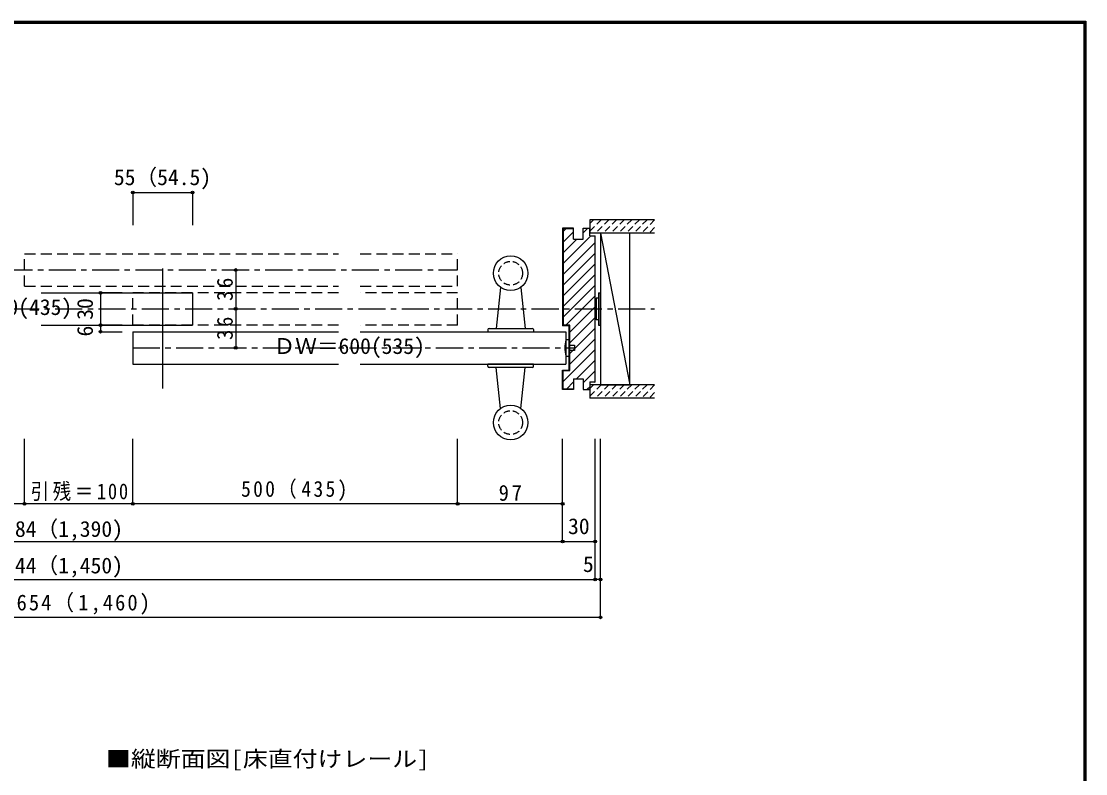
# Model space of a CAD drawing. Units: millimetres at full size, sheet at 1:5. Extents: x -973 to 977, y -718 to 696.
# Drawn here: x -7 to 977, y 0 to 696 of the extents above; entities that cross this region are included whole.
import ezdxf
from ezdxf.enums import TextEntityAlignment as Align

# ---------------------------------------------------------------- set-up
doc = ezdxf.new("R2010")
doc.units = ezdxf.units.MM
doc.header["$LTSCALE"] = 5
doc.header["$PDMODE"] = 32
doc.header["$PDSIZE"] = 2.5
for name, pattern in [('CHAIN1', [8, 5, -1, 1, -1]), ('DASHED1', [1.8, 1.2, -0.6]), ('DASHED2', [3, 2, -1])]:
    doc.linetypes.add(name, pattern=pattern)
for name, color, linetype in [('0-1_通り芯', 4, 'CHAIN1'), ('0-2_柱', 7, 'Continuous'), ('0-3_仕上げ', 7, 'Continuous'), ('0-4_枠', 3, 'Continuous'), ('0-5_ケーシング', 3, 'Continuous'), ('0-6_扉', 6, 'Continuous'), ('0-7_金物', 7, 'Continuous'), ('0-A_文字', 3, 'Continuous'), ('0-B_寸法', 7, 'Continuous'), ('0-C_ハッチ', 4, 'Continuous'), ('F-1_枠', 6, 'Continuous')]:
    doc.layers.add(name, color=color, linetype=linetype)
doc.styles.add('ＭＳ ゴシック', font='')
doc.styles.get('ＭＳ ゴシック').set_extended_font_data('MS Gothic')

msp = doc.modelspace()

# ---------------------------------------------------------------- linework, layer by layer
at = {"layer": '0-1_通り芯'}
for p, q in [((-501.175, 466), (396.512, 466)), ((-575.175, 430), (578.481, 430)), ((96.481, 394), (504.481, 394))]:
    msp.add_line(p, q, dxfattribs=at)
at = {"layer": '0-2_柱'}
for p, q in [((555.481, 500), (528.481, 500)), ((528.481, 500), (555.481, 360)), ((528.481, 500), (528.481, 360))]:
    msp.add_line(p, q, dxfattribs=at)
msp.add_lwpolyline([(528.481, 360), (555.481, 360), (555.481, 500)], dxfattribs=at)
at = {"layer": '0-3_仕上げ', "color": 2}
for p, q in [((518.481, 512.5), (518.481, 500)), ((578.481, 512.5), (518.481, 512.5)), ((578.481, 500), (518.481, 500)), ((518.481, 360), (518.481, 347.5)), ((578.481, 360), (518.481, 360)), ((578.481, 347.5), (518.481, 347.5))]:
    msp.add_line(p, q, dxfattribs=at)
at = {"layer": '0-4_枠'}
for p, q in [((503.481, 504.5), (493.481, 504.5)), ((493.481, 504.5), (493.481, 414.5)), ((503.481, 504), (493.981, 504)), ((493.981, 504), (493.981, 415)), ((503.481, 494.5), (503.481, 504.5)), ((512.481, 504.5), (518.481, 504.5)), ((512.481, 494.5), (512.481, 504.5)), ((518.481, 497.5), (518.481, 504.5)), ((503.481, 494.5), (512.481, 494.5)), ((518.481, 497.5), (523.481, 497.5)), ((523.481, 362.5), (523.481, 497.5)), ((499.481, 414.5), (493.481, 414.5)), ((499.981, 415), (493.981, 415)), ((499.481, 373.5), (499.481, 414.5)), ((499.981, 373), (499.981, 415)), ((493.481, 373.5), (499.481, 373.5)), ((493.481, 355.5), (493.481, 373.5)), ((493.981, 373), (499.981, 373)), ((493.981, 356), (493.981, 373)), ((503.481, 365.5), (503.481, 355.5)), ((503.481, 365.5), (512.481, 365.5)), ((512.481, 365.5), (512.481, 355.5)), ((503.481, 355.5), (493.481, 355.5)), ((503.481, 356), (493.981, 356)), ((512.481, 355.5), (518.481, 355.5)), ((518.481, 362.5), (518.481, 355.5)), ((518.481, 362.5), (523.481, 362.5))]:
    msp.add_line(p, q, dxfattribs=at)
at = {"layer": '0-5_ケーシング'}
for p, q in [((436.231, 449.945), (431.981, 412)), ((454.731, 449.945), (458.981, 412)), ((424.481, 411), (424.481, 409)), ((424.481, 409), (466.481, 409)), ((425.481, 412), (465.481, 412)), ((466.481, 411), (466.481, 409)), ((424.481, 377), (424.481, 379)), ((466.481, 379), (424.481, 379)), ((465.481, 376), (425.481, 376)), ((436.231, 338.055), (431.981, 376)), ((454.731, 338.055), (458.981, 376)), ((466.481, 377), (466.481, 379))]:
    msp.add_line(p, q, dxfattribs=at)
for centre in [(445.481, 463), (445.481, 325)]:
    msp.add_circle(centre, 16, dxfattribs=at)
at = {"layer": '0-5_ケーシング', "linetype": 'DASHED1'}
for centre in [(445.481, 463), (445.481, 325)]:
    msp.add_circle(centre, 11, dxfattribs=at)
at = {"layer": '0-5_ケーシング'}
for centre, start, end in [((425.481, 411), 90, 180), ((465.481, 411), 0, 90), ((425.481, 377), 180, 270), ((465.481, 377), 270, 0)]:
    msp.add_arc(centre, 1, start, end, dxfattribs=at)
at = {"layer": '0-6_扉', "color": 2, "linetype": 'DASHED2'}
for p, q in [((-3.488, 451), (-3.488, 481)), ((-3.488, 481), (286.481, 481)), ((306.481, 481), (396.512, 481)), ((396.512, 451), (396.512, 481)), ((-3.488, 451), (286.481, 451)), ((96.512, 415), (96.512, 445)), ((286.481, 445), (96.512, 445)), ((306.481, 451), (396.512, 451)), ((396.512, 445), (306.481, 445)), ((396.512, 415), (396.512, 445)), ((286.481, 415), (96.512, 415)), ((396.512, 415), (306.481, 415))]:
    msp.add_line(p, q, dxfattribs=at)
at = {"layer": '0-6_扉'}
for p, q in [((11.653, 445), (151.481, 445)), ((151.481, 445), (151.481, 415)), ((11.653, 415), (151.481, 415)), ((96.481, 409), (96.481, 379)), ((96.481, 409), (286.481, 409)), ((306.481, 409), (496.481, 409)), ((496.481, 409), (496.481, 379)), ((96.481, 379), (286.481, 379)), ((306.481, 379), (496.481, 379))]:
    msp.add_line(p, q, dxfattribs=at)
at = {"layer": '0-7_金物'}
for p, q in [((526.481, 445), (528.481, 445)), ((526.481, 445), (526.481, 415)), ((528.481, 415), (528.481, 445)), ((524.481, 439), (523.481, 439)), ((524.481, 440), (524.481, 420)), ((526.481, 440), (524.481, 440)), ((524.481, 421), (523.481, 421)), ((526.481, 420), (524.481, 420)), ((526.481, 415), (528.481, 415)), ((499.481, 401.5), (496.481, 401.5)), ((499.481, 396.5), (504.481, 396.5)), ((504.481, 396.5), (504.481, 391.5)), ((504.481, 391.5), (499.481, 391.5))]:
    msp.add_line(p, q, dxfattribs=at)
msp.add_lwpolyline([(496.481, 386.5), (499.481, 386.5), (499.481, 401.5)], dxfattribs=at)
msp.add_arc((524.106, 394), 28.625, 164.81071, 195.18929, dxfattribs=at)
at = {"layer": '0-A_文字'}
msp.add_line((123.981, 467.5), (123.981, 356.5), dxfattribs=at)
at = {"layer": '0-B_寸法', "color": 4}
for p, q in [((96.481, 537.5), (96.481, 507.5)), ((96.481, 537.5), (151.481, 537.5)), ((151.481, 537.5), (151.481, 507.5)), ((191.481, 466), (191.481, 430)), ((191.481, 430), (191.481, 394)), ((86.481, 415), (66.481, 415)), ((-3.519, 250), (-3.519, 310)), ((96.481, 250), (96.481, 310)), ((396.512, 250), (396.512, 310)), ((493.512, 215), (493.512, 310)), ((523.512, 180), (523.512, 310)), ((528.481, 145), (528.481, 310)), ((-3.519, 250), (-490.175, 250)), ((96.481, 250), (-3.519, 250)), ((396.512, 250), (96.481, 250)), ((493.512, 250), (396.512, 250)), ((-490.175, 215), (493.512, 215)), ((493.512, 215), (523.512, 215)), ((-520.175, 180), (523.512, 180)), ((528.481, 180), (523.512, 180)), ((528.481, 145), (-525.175, 145))]:
    msp.add_line(p, q, dxfattribs=at)
msp.add_lwpolyline([(86.481, 445), (66.481, 445), (66.481, 409), (86.481, 409)], dxfattribs=at)
at = {"layer": '0-B_寸法'}
for p in [(96.481, 537.5), (151.481, 537.5), (191.481, 466), (66.481, 445), (191.481, 430), (66.481, 415), (66.481, 409), (191.481, 394), (-3.519, 250), (96.481, 250), (396.512, 250), (493.512, 250), (493.512, 215), (523.512, 215), (523.512, 180), (528.481, 180), (528.481, 145)]:
    msp.add_point(p, dxfattribs=at)
at = {"layer": '0-C_ハッチ', "linetype": 'DASHED1'}
for p, q in [((529.202, 512.5), (518.481, 501.779)), ((522.131, 512.5), (518.481, 508.851)), ((536.273, 512.5), (523.773, 500)), ((543.344, 512.5), (530.844, 500)), ((550.415, 512.5), (537.915, 500)), ((557.486, 512.5), (544.986, 500)), ((564.557, 512.5), (552.057, 500)), ((571.628, 512.5), (559.128, 500)), ((578.481, 512.282), (566.199, 500)), ((578.481, 505.211), (573.27, 500)), ((529.202, 360), (518.481, 349.279)), ((522.131, 360), (518.481, 356.351)), ((536.273, 360), (523.773, 347.5)), ((543.344, 360), (530.844, 347.5)), ((550.415, 360), (537.915, 347.5)), ((557.486, 360), (544.986, 347.5)), ((564.557, 360), (552.057, 347.5)), ((571.628, 360), (559.128, 347.5)), ((578.481, 359.782), (566.199, 347.5)), ((578.481, 352.711), (573.27, 347.5))]:
    msp.add_line(p, q, dxfattribs=at)
at = {"layer": '0-C_ハッチ'}
for p, q in [((496.454, 504.036), (493.981, 501.562)), ((516.753, 504.536), (512.481, 500.264)), ((493.981, 491.663), (503.481, 501.163)), ((493.981, 471.864), (519.653, 497.536)), ((506.753, 494.536), (493.981, 481.764)), ((523.481, 491.465), (493.981, 461.965)), ((523.481, 481.565), (493.981, 452.065)), ((523.481, 471.666), (493.981, 442.166)), ((523.481, 461.766), (493.981, 432.266)), ((523.481, 451.867), (493.981, 422.367)), ((523.481, 441.967), (496.514, 415)), ((523.481, 432.068), (499.981, 408.568)), ((523.481, 422.168), (499.981, 398.668)), ((523.481, 412.269), (499.981, 388.769)), ((523.481, 402.369), (499.981, 378.869)), ((523.481, 392.47), (493.981, 362.97)), ((523.481, 382.57), (506.376, 365.464)), ((523.481, 372.671), (512.481, 361.671)), ((503.481, 362.57), (496.911, 356)), ((518.481, 357.771), (516.21, 355.5)), ((523.481, 362.771), (522.699, 361.989))]:
    msp.add_line(p, q, dxfattribs=at)
at = {"layer": 'F-1_枠'}
for p, q in [((-973.347, 695.833), (976.653, 695.833)), ((-973.347, 695), (976.653, 695)), ((-973.347, 694.167), (976.653, 694.167)), ((974.986, 695.833), (974.986, -700.833)), ((975.82, 695.833), (975.82, -700.833)), ((976.653, 695.833), (976.653, -700.833))]:
    msp.add_line(p, q, dxfattribs=at)

# ---------------------------------------------------------------- texts
at = {"layer": '0-A_文字', "color": 7, "style": 'ＭＳ ゴシック', "width": 1.15}
msp.add_text('■縦断面図[床直付けレール]', height=14.66, dxfattribs=at).set_placement((71.653, 2.5), align=Align.BOTTOM_LEFT)
at = {"layer": '0-B_寸法', "style": 'ＭＳ ゴシック'}
for s, p in [('55（54.5)', (78.981, 540)), ('ＤＷ＝500(435)', (-99.316, 420)), ('ＤＷ＝600(535)', (226.481, 384)), ('枠内＝1,584（1,390)', (-102.326, 215)), ('30', (498.494, 217.5)), ('枠外＝1,644（1,450)', (-102.326, 181.215)), ('5', (512.236, 182.5))]:
    msp.add_text(s, height=14.66, dxfattribs=at).set_placement(p, align=Align.BOTTOM_LEFT)
for s, p in [('30', (63.981, 420)), ('6', (63.981, 404.545))]:
    msp.add_text(s, height=14.66, rotation=90, dxfattribs=at).set_placement(p, align=Align.BOTTOM_LEFT)
at = {"layer": '0-B_寸法', "char_height": 14.66, "attachment_point": 7, "rotation": 90, "style": 'ＭＳ ゴシック'}
for insert in [(188.981, 437.375), (188.981, 401.375)]:
    msp.add_mtext('\\T1.27;\\W0.95;36', dxfattribs=dict(at, insert=insert))
at = {"layer": '0-B_寸法', "char_height": 14.66, "attachment_point": 7, "style": 'ＭＳ ゴシック'}
for s, insert in [('\\T1.2;\\W0.85;引残＝100', (2.106, 252.5)), ('\\T1.24;\\W0.9;500（435)', (196.497, 252.5)), ('\\T1.27;\\W0.95;97', (434.387, 252.5)), ('\\T1.2;\\W0.95;ＲＯＷ＝1,654（1,460)', (-124.842, 147.5))]:
    msp.add_mtext(s, dxfattribs=dict(at, insert=insert))

doc.saveas('drawing.dxf')
